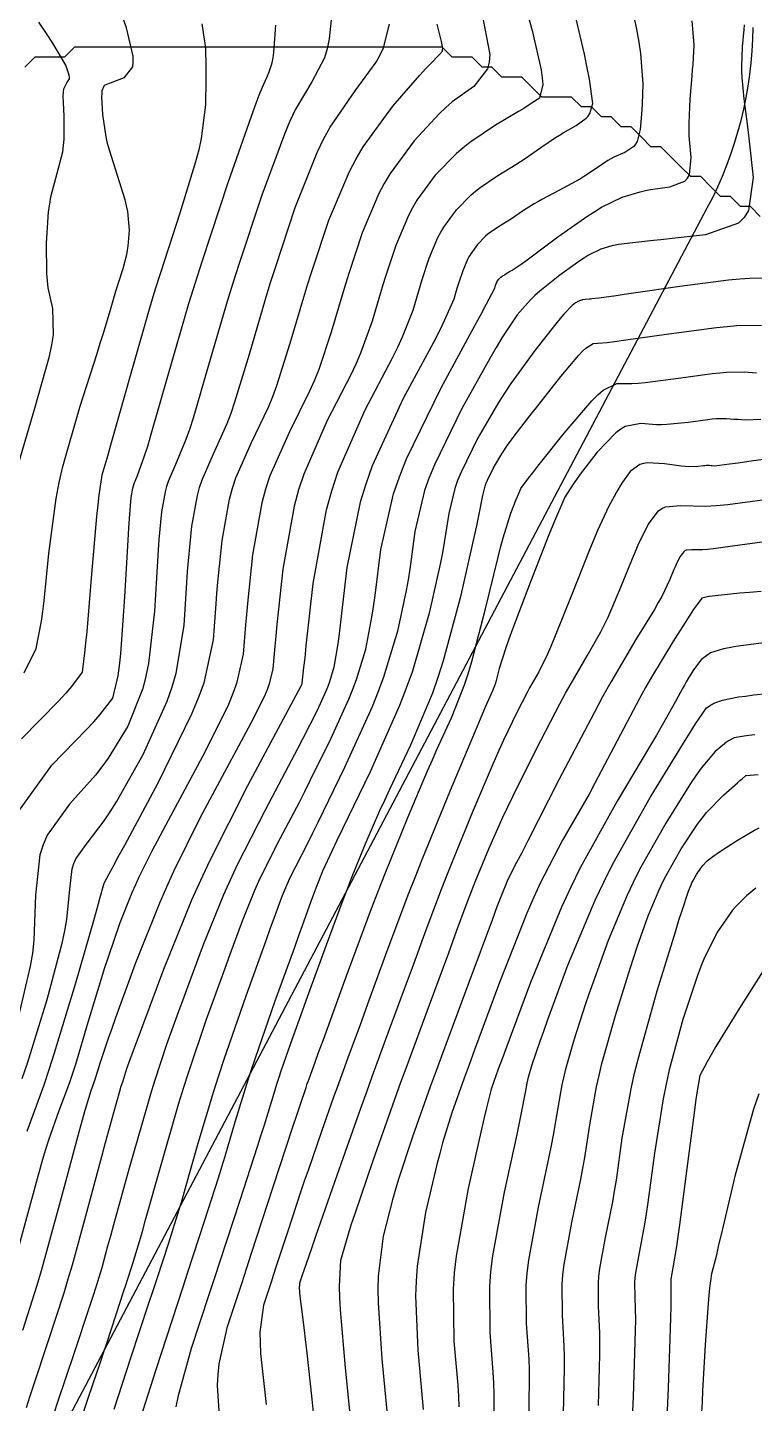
# Model space of a CAD drawing. Header units: metres. Extents: x 837117 to 838479, y 1189012 to 1191015.
# Drawn here: x 838092.2 to 838165.3, y 1190327.7 to 1190466 of the extents above; entities that cross this region are included whole.
import ezdxf

# ---------------------------------------------------------------- set-up
doc = ezdxf.new("R2010")
doc.units = ezdxf.units.M
doc.header["$LTSCALE"] = 0.3
for name, color, linetype in [('COTAS 10', 1, 'Continuous'), ('COTAS INT', 252, 'Continuous'), ('DRENAJE', 5, 'Continuous'), ('VIA1', 50, 'Continuous')]:
    doc.layers.add(name, color=color, linetype=linetype)

msp = doc.modelspace()

# ---------------------------------------------------------------- linework, layer by layer
at = {"layer": 'COTAS 10'}
for points in [[(838152.19, 1190471.56), (838153.44, 1190465.81), (838153.67, 1190464.53), (838153.85, 1190463.37), (838154.09, 1190460.32), (838153.99, 1190458.28), (838153.96, 1190457.77), (838153.93, 1190457.28), (838153.81, 1190455.72), (838153.5, 1190454.52), (838153.35, 1190454.25), (838153.16, 1190454.02), (838152.26, 1190453.43), (838151.17, 1190452.95), (838150.86, 1190452.79), (838150.56, 1190452.61), (838149.47, 1190451.88), (838148.22, 1190451.03), (838147.81, 1190450.79), (838147.38, 1190450.54), (838145.61, 1190449.6), (838143.9, 1190448.7), (838143.5, 1190448.48), (838143.13, 1190448.27), (838142.08, 1190447.59), (838141.21, 1190446.99), (838140.96, 1190446.82), (838140.7, 1190446.66), (838139.72, 1190446.06), (838138.75, 1190445.41), (838138.5, 1190445.21), (838138.26, 1190445), (838137.45, 1190444.17), (838136.76, 1190443.23), (838136.59, 1190442.95), (838136.44, 1190442.66), (838135.96, 1190441.52), (838135.57, 1190440.36), (838135.47, 1190440.05), (838135.38, 1190439.74), (838135.07, 1190438.68), (838134.11, 1190436.51), (838133.61, 1190435.51), (838133.01, 1190434.34), (838129.97, 1190428.68), (838126.85, 1190421.94), (838126.2, 1190420.09), (838125.63, 1190418.26), (838124.32, 1190411.7), (838123.68, 1190406.21), (838123.53, 1190405.05), (838123.4, 1190404.04), (838123.01, 1190401.7), (838122.56, 1190400.22), (838122.38, 1190399.75), (838122.19, 1190399.27), (838121.31, 1190397.32), (838119.88, 1190394.51), (838119.35, 1190393.48), (838118.75, 1190392.34), (838116.08, 1190387.32), (838113.25, 1190381.75), (838112.56, 1190380.27), (838111.9, 1190378.81), (838109.85, 1190373.77), (838108.18, 1190369.26), (838107.77, 1190368.15), (838107.39, 1190367.09), (838106.18, 1190363.77), (838104.96, 1190360.06), (838104.56, 1190358.77), (838104.14, 1190357.36), (838102.41, 1190351.32), (838100.84, 1190345.65), (838100.52, 1190344.48), (838100.24, 1190343.48), (838099.65, 1190341.32), (838099.06, 1190339.38), (838098.78, 1190338.52), (838098.46, 1190337.53), (838096.87, 1190332.78), (838095.21, 1190327.8), (838094.84, 1190326.67)], [(838091.29, 1190422.12), (838092.94, 1190427.73), (838094.41, 1190432.94), (838094.64, 1190434.09), (838094.8, 1190435.11), (838094.72, 1190437.73), (838094.27, 1190439.82), (838094.19, 1190440.51), (838094.13, 1190441.25), (838094.09, 1190444.31), (838094.31, 1190447.45), (838094.42, 1190448.23), (838094.54, 1190448.97), (838095.16, 1190451.33), (838095.73, 1190453.5), (838095.82, 1190454.12), (838095.88, 1190454.76), (838095.86, 1190457.12), (838095.78, 1190459.1), (838095.8, 1190459.5), (838095.84, 1190459.82), (838096.15, 1190460.44), (838096.4, 1190460.82), (838096.41, 1190460.99), (838096.38, 1190461.2), (838096.05, 1190462.21), (838094.73, 1190464.42), (838094.09, 1190465.39), (838093.32, 1190466.52)], [(838091.66, 1190360.33), (838092.23, 1190362), (838094.17, 1190368.28), (838095.66, 1190373.93), (838095.94, 1190375.2), (838096.16, 1190376.34), (838096.46, 1190379.38), (838096.68, 1190381.43), (838096.84, 1190381.94), (838097.05, 1190382.43), (838098.18, 1190384.01), (838099.91, 1190386.24), (838100.5, 1190387.14), (838101.13, 1190388.17), (838103.81, 1190392.91), (838106.25, 1190398.28), (838106.74, 1190399.7), (838107.15, 1190401.09), (838107.94, 1190405.87), (838108.21, 1190410.2), (838108.29, 1190411.31), (838108.38, 1190412.37), (838108.72, 1190415.87), (838109.27, 1190418.96), (838109.49, 1190419.76), (838109.74, 1190420.53), (838110.89, 1190423.15), (838112.27, 1190426.19), (838112.66, 1190427.23), (838113.05, 1190428.36), (838114.51, 1190433.15), (838116.13, 1190438.67), (838116.61, 1190440.26), (838117.12, 1190441.87), (838119.12, 1190447.88), (838121.33, 1190453.44), (838121.97, 1190454.76), (838122.64, 1190455.98), (838125.14, 1190459.62), (838127.25, 1190462.49), (838127.66, 1190463.23), (838128, 1190463.94), (838128.58, 1190466.32)], [(838111.55, 1190325.4), (838111.3, 1190329.5), (838111.36, 1190330.59), (838111.47, 1190331.67), (838112.31, 1190335.4), (838113.73, 1190339.74), (838114.21, 1190341.21), (838114.73, 1190342.79), (838116.91, 1190349.45), (838118.89, 1190355.48), (838119.28, 1190356.67), (838119.6, 1190357.65), (838120.2, 1190359.45), (838120.33, 1190359.84), (838120.37, 1190359.94), (838120.4, 1190360.03), (838120.5, 1190360.31), (838121.12, 1190361.99), (838121.47, 1190362.97), (838121.91, 1190364.16), (838124.15, 1190370.31), (838126.79, 1190377.42), (838127.48, 1190379.23), (838128.15, 1190380.95), (838130.43, 1190386.59), (838132.42, 1190391.26), (838132.91, 1190392.39), (838133.37, 1190393.43), (838134.84, 1190396.59), (838136.15, 1190399.9), (838136.52, 1190401.03), (838136.89, 1190402.27), (838138.25, 1190407.54), (838139.48, 1190412.62), (838139.76, 1190413.72), (838140.03, 1190414.7), (838140.81, 1190417.17), (838141.35, 1190418.54), (838141.46, 1190418.83), (838141.56, 1190419.08), (838141.82, 1190419.64), (838142.58, 1190420.68), (838143, 1190421.23), (838143.52, 1190421.89), (838146.16, 1190425.22), (838148.94, 1190428.45), (838149.55, 1190429.05), (838150.1, 1190429.53), (838151.47, 1190430.2), (838152.98, 1190430.19), (838153.6, 1190430.24), (838154.32, 1190430.31), (838157.65, 1190430.75), (838161.05, 1190431.2), (838161.81, 1190431.28), (838162.48, 1190431.34), (838164.25, 1190431.37), (838165.5, 1190431.27)], [(838165.96, 1190409.31), (838164.81, 1190409.21), (838163.82, 1190409.12), (838161.66, 1190408.91), (838160.76, 1190408.79), (838160.57, 1190408.76), (838160.4, 1190408.72), (838160.02, 1190408.61), (838159.44, 1190407.86), (838159.15, 1190407.44), (838158.8, 1190406.92), (838157.08, 1190404.23), (838154.95, 1190400.69), (838154.35, 1190399.63), (838153.74, 1190398.53), (838151.5, 1190394.29), (838149.26, 1190390.04), (838148.66, 1190388.94), (838148.07, 1190387.87), (838145.99, 1190384.29), (838143.78, 1190380.05), (838143.11, 1190378.57), (838142.41, 1190376.96), (838139.67, 1190370), (838137.16, 1190363.22), (838136.61, 1190361.72), (838136.12, 1190360.38), (838134.86, 1190356.88), (838133.94, 1190353.86), (838133.66, 1190352.82), (838133.37, 1190351.7), (838132.23, 1190346.88), (838131.38, 1190341.48), (838131.27, 1190339.98), (838131.21, 1190338.48), (838131.44, 1190333.05), (838131.89, 1190328.2), (838131.97, 1190327.07)], [(838149.6, 1190327.47), (838149.74, 1190332.57), (838149.75, 1190333.71), (838149.75, 1190334.74), (838149.62, 1190337.47), (838149.6, 1190339.73), (838149.66, 1190340.46), (838149.75, 1190341.23), (838150.32, 1190344.35), (838151.04, 1190347.96), (838151.23, 1190349.03), (838151.41, 1190350.13), (838152.01, 1190354.35), (838152.89, 1190359.32), (838153.25, 1190360.88), (838153.66, 1190362.53), (838155.53, 1190369.17), (838157.35, 1190375.07), (838157.71, 1190376.25), (838158.02, 1190377.24), (838158.65, 1190379.17), (838158.92, 1190379.82), (838159.01, 1190380.01), (838159.1, 1190380.19), (838159.48, 1190380.86), (838159.89, 1190381.48), (838160.01, 1190381.63), (838160.12, 1190381.77), (838160.55, 1190382.21), (838161.26, 1190382.76), (838161.56, 1190382.96), (838161.9, 1190383.19), (838163.49, 1190384.23), (838165.3, 1190385.29), (838165.78, 1190385.54)]]:
    msp.add_lwpolyline(points, dxfattribs=at)
at = {"layer": 'COTAS INT'}
for points in [[(838141.74, 1190470.04), (838142.95, 1190465.69), (838143.85, 1190461.73), (838143.96, 1190460.92), (838144.01, 1190460.25), (838143.67, 1190458.88), (838142.54, 1190458.14), (838142.09, 1190457.86), (838141.58, 1190457.55), (838139.25, 1190456.16), (838136.66, 1190454.42), (838135.99, 1190453.89), (838135.35, 1190453.33), (838133.19, 1190451.13), (838131.36, 1190448.62), (838130.91, 1190447.87), (838130.49, 1190447.09), (838129.22, 1190444.07), (838128.19, 1190440.96), (838127.93, 1190440.13), (838127.68, 1190439.31), (838126.85, 1190436.47), (838125.69, 1190433.25), (838125.23, 1190432.2), (838124.71, 1190431.08), (838122.34, 1190426.47), (838119.98, 1190421.09), (838119.46, 1190419.5), (838119.01, 1190417.86), (838117.88, 1190411.53), (838117.27, 1190405.97), (838117.15, 1190404.8), (838117.05, 1190403.8), (838116.85, 1190401.53), (838116.51, 1190400.03), (838116.32, 1190399.51), (838116.08, 1190398.94), (838114.89, 1190396.51), (838113.17, 1190393.31), (838112.01, 1190391.14), (838109.53, 1190386.51), (838106.87, 1190381.16), (838106.16, 1190379.59), (838105.46, 1190377.98), (838103.02, 1190371.86), (838101.04, 1190366.44), (838100.62, 1190365.28), (838100.27, 1190364.27), (838099.46, 1190361.86), (838099.07, 1190360.55), (838098.97, 1190360.24), (838098.87, 1190359.95), (838098.56, 1190359.09), (838097.95, 1190357.13), (838097.68, 1190356.14), (838097.35, 1190354.96), (838095.78, 1190349.09), (838094.01, 1190342.6), (838093.55, 1190341.02), (838093.12, 1190339.54), (838091.69, 1190335)], [(838092.09, 1190327.27), (838092.44, 1190328.33), (838092.8, 1190329.44), (838094.28, 1190333.89), (838095.86, 1190338.8), (838096.28, 1190340.2), (838096.7, 1190341.62), (838098.17, 1190346.92), (838099.45, 1190351.75), (838099.76, 1190352.88), (838100.04, 1190353.92), (838100.86, 1190356.92), (838101.47, 1190359.06), (838101.62, 1190359.56), (838101.76, 1190360.02), (838102.19, 1190361.34), (838102.99, 1190363.51), (838103.36, 1190364.5), (838103.79, 1190365.68), (838105.89, 1190371.34), (838108.71, 1190378.3), (838109.61, 1190380.28), (838110.55, 1190382.3), (838114.35, 1190389.8), (838119.71, 1190399.8), (838119.78, 1190399.94), (838119.79, 1190399.97), (838119.8, 1190400), (838119.82, 1190400.09), (838119.99, 1190401.66), (838120.1, 1190402.63), (838120.23, 1190403.83), (838120.93, 1190410.09), (838122.26, 1190417.49), (838122.79, 1190419.41), (838123.39, 1190421.28), (838126.16, 1190427.57), (838128.86, 1190432.71), (838129.42, 1190433.86), (838129.9, 1190434.88), (838130.96, 1190437.57), (838131.53, 1190439.53), (838131.7, 1190440.09), (838131.88, 1190440.66), (838132.59, 1190442.8), (838133.47, 1190444.87), (838133.75, 1190445.41), (838134.06, 1190445.93), (838135.32, 1190447.65), (838136.8, 1190449.17), (838137.25, 1190449.55), (838137.71, 1190449.91), (838139.48, 1190451.11), (838141.29, 1190452.21), (838141.76, 1190452.51), (838142.23, 1190452.82), (838143.82, 1190453.92), (838145.29, 1190454.93), (838145.68, 1190455.18), (838146.06, 1190455.41), (838147.37, 1190456.14), (838148.39, 1190456.86), (838148.59, 1190457.09), (838148.75, 1190457.34), (838149.03, 1190458.35), (838148.7, 1190460.8), (838148.47, 1190461.94), (838148.19, 1190463.3), (838146.67, 1190469.89)], [(838123, 1190469.33), (838122.53, 1190464.85), (838122.31, 1190463.84), (838122.05, 1190462.94), (838120.8, 1190460.53), (838119.12, 1190457.72), (838118.58, 1190456.57), (838118.02, 1190455.26), (838115.75, 1190449.15), (838113.43, 1190442.17), (838112.84, 1190440.3), (838112.27, 1190438.46), (838110.4, 1190432.05), (838108.84, 1190426.73), (838108.47, 1190425.57), (838108.12, 1190424.56), (838107.08, 1190422.05), (838106.33, 1190420.35), (838106.17, 1190419.84), (838106.02, 1190419.32), (838105.66, 1190417.32), (838105.41, 1190414.51), (838105.34, 1190413.48), (838105.26, 1190412.34), (838104.96, 1190407.32), (838104.36, 1190402.06), (838104.09, 1190400.77), (838103.78, 1190399.55), (838102.28, 1190395.75), (838100.29, 1190392.53), (838099.67, 1190391.67), (838099.02, 1190390.83), (838096.41, 1190387.92), (838094.18, 1190384.81), (838093.76, 1190383.84), (838093.44, 1190382.83), (838093.01, 1190378.77), (838092.84, 1190374.26), (838092.68, 1190372.95), (838092.47, 1190371.62), (838091.3, 1190366.6)], [(838091.85, 1190401.13), (838093.07, 1190403.58), (838093.6, 1190406.3), (838093.74, 1190407.29), (838093.87, 1190408.37), (838094.33, 1190413.11), (838095.07, 1190418.65), (838095.38, 1190420.24), (838095.74, 1190421.85), (838097.44, 1190427.84), (838099.15, 1190433.11), (838099.51, 1190434.26), (838099.83, 1190435.28), (838100.6, 1190437.84), (838101.07, 1190439.47), (838101.2, 1190439.9), (838101.33, 1190440.32), (838101.8, 1190441.75), (838102.18, 1190443.18), (838102.26, 1190443.6), (838102.32, 1190444.02), (838102.44, 1190445.63), (838102.27, 1190447.49), (838102.15, 1190448.07), (838102.01, 1190448.68), (838101.23, 1190451.12), (838100.42, 1190453.66), (838100.25, 1190454.33), (838100.1, 1190454.99), (838099.76, 1190457.25), (838099.68, 1190459.02), (838099.69, 1190459.37), (838099.71, 1190459.66), (838099.92, 1190460.18), (838100.42, 1190460.38), (838100.63, 1190460.46), (838100.86, 1190460.55), (838101.96, 1190460.97), (838102.78, 1190462.03), (838102.83, 1190462.53), (838102.82, 1190463.12), (838102.15, 1190465.96), (838101.08, 1190469.08)], [(838138.02, 1190466.76), (838138.67, 1190463.28), (838138.61, 1190462.51), (838138.46, 1190461.83), (838137.07, 1190460.07), (838134.9, 1190458.51), (838134.26, 1190457.94), (838133.6, 1190457.32), (838131.07, 1190454.61), (838128.66, 1190451.31), (838128.07, 1190450.32), (838127.52, 1190449.3), (838125.85, 1190445.34), (838124.5, 1190441.26), (838124.16, 1190440.18), (838123.83, 1190439.1), (838122.74, 1190435.36), (838121.48, 1190431.62), (838121.04, 1190430.54), (838120.56, 1190429.45), (838118.53, 1190425.36), (838116.57, 1190420.91), (838116.14, 1190419.58), (838115.76, 1190418.22), (838114.82, 1190412.98), (838114.31, 1190408.1), (838114.2, 1190406.97), (838114.1, 1190405.93), (838113.88, 1190402.98), (838113.22, 1190400.06), (838112.84, 1190399.05), (838112.39, 1190397.94), (838110.07, 1190393.21), (838107.51, 1190388.45), (838106.35, 1190386.28), (838104.7, 1190383.21), (838103.39, 1190380.57), (838103.04, 1190379.8), (838102.69, 1190379), (838101.49, 1190375.98), (838100.29, 1190372.53), (838099.94, 1190371.47), (838099.59, 1190370.36), (838098.27, 1190365.98), (838097, 1190361.76), (838096.68, 1190360.76), (838096.37, 1190359.83), (838095.35, 1190357.08), (838094.31, 1190354.15), (838093.98, 1190353.11), (838093.64, 1190351.98), (838092.28, 1190347.08), (838090.9, 1190342.02)], [(838091.3, 1190387.18), (838094.63, 1190391.83), (838098.13, 1190395.42), (838098.85, 1190396.2), (838099.46, 1190396.89), (838100.76, 1190398.59), (838101.31, 1190400.82), (838101.44, 1190401.84), (838101.57, 1190403.03), (838101.99, 1190408.76), (838102.32, 1190414.47), (838102.39, 1190415.65), (838102.45, 1190416.64), (838102.61, 1190418.76), (838102.78, 1190419.69), (838102.84, 1190419.93), (838102.92, 1190420.16), (838103.26, 1190420.94), (838103.97, 1190422.93), (838104.28, 1190423.92), (838104.63, 1190425.1), (838106.29, 1190430.94), (838108.42, 1190438.25), (838109.07, 1190440.34), (838109.74, 1190442.47), (838112.38, 1190450.42), (838114.71, 1190457.08), (838115.19, 1190458.39), (838115.59, 1190459.47), (838116.46, 1190461.43), (838116.81, 1190462.45), (838116.89, 1190462.93), (838116.96, 1190463.49), (838117.15, 1190466.24)], [(838109.72, 1190466.36), (838110.08, 1190463.94), (838110.11, 1190462.04), (838110.11, 1190461.43), (838110.11, 1190460.8), (838110.08, 1190458.21), (838109.66, 1190454.84), (838109.41, 1190453.7), (838109.1, 1190452.48), (838107.51, 1190447.32), (838105.55, 1190441.33), (838105.01, 1190439.58), (838104.46, 1190437.79), (838102.5, 1190430.99), (838100.88, 1190425.17), (838100.54, 1190423.99), (838100.26, 1190423), (838099.68, 1190420.99), (838099.36, 1190418.99), (838099.25, 1190418.01), (838099.14, 1190416.84), (838098.63, 1190411.04), (838098.14, 1190405.27), (838098.03, 1190404.11), (838097.93, 1190403.13), (838097.68, 1190401.2), (838096.63, 1190399.75), (838096.03, 1190399.07), (838095.31, 1190398.28), (838091.58, 1190394.47)], [(838092.14, 1190355.06), (838093.85, 1190359.7), (838094.37, 1190361.25), (838094.92, 1190362.93), (838097.04, 1190369.96), (838098.85, 1190376.24), (838099.2, 1190377.44), (838099.47, 1190378.42), (838099.91, 1190379.99), (838099.92, 1190380.03), (838099.92, 1190380.05), (838099.93, 1190380.06), (838099.96, 1190380.1), (838100.8, 1190381.65), (838101.32, 1190382.61), (838101.97, 1190383.81), (838105.33, 1190390.07), (838108.73, 1190397), (838109.39, 1190398.62), (838109.94, 1190400.12), (838110.91, 1190404.43), (838111.16, 1190408.07), (838111.24, 1190409.14), (838111.34, 1190410.24), (838111.77, 1190414.43), (838112.52, 1190418.59), (838112.81, 1190419.67), (838113.15, 1190420.72), (838114.71, 1190424.26), (838116.42, 1190427.82), (838116.85, 1190428.89), (838117.26, 1190429.99), (838118.62, 1190434.26), (838119.98, 1190438.89), (838120.39, 1190440.22), (838120.81, 1190441.57), (838122.49, 1190446.61), (838124.56, 1190451.52), (838125.23, 1190452.78), (838125.95, 1190454.01), (838128.94, 1190458.09), (838131.65, 1190461.2), (838132.21, 1190461.82), (838132.67, 1190462.32), (838133.64, 1190463.26), (838133.91, 1190463.6), (838133.94, 1190463.74), (838133.96, 1190463.89), (838133.83, 1190464.57), (838133.4, 1190466.32)], [(838097.2, 1190324.92), (838098.33, 1190328.3), (838099.55, 1190331.94), (838099.86, 1190332.86), (838100.16, 1190333.75), (838101.11, 1190336.63), (838101.89, 1190339), (838102.08, 1190339.57), (838102.25, 1190340.09), (838102.76, 1190341.65), (838103.45, 1190343.97), (838103.74, 1190344.97), (838104.07, 1190346.14), (838105.62, 1190351.65), (838107.42, 1190357.86), (838107.92, 1190359.46), (838108.41, 1190361.01), (838110.17, 1190366.2), (838111.79, 1190370.68), (838112.19, 1190371.79), (838112.57, 1190372.85), (838113.8, 1190376.2), (838115.06, 1190379.28), (838115.46, 1190380.17), (838115.88, 1190381.07), (838117.61, 1190384.47), (838119.53, 1190388.13), (838120.08, 1190389.2), (838120.63, 1190390.29), (838122.69, 1190394.47), (838124.52, 1190398.49), (838124.92, 1190399.49), (838125.28, 1190400.45), (838126.2, 1190403.51), (838126.83, 1190406.71), (838126.99, 1190407.76), (838127.16, 1190408.88), (838127.74, 1190413.51), (838129.01, 1190419.1), (838129.61, 1190420.82), (838130.32, 1190422.62), (838133.79, 1190429.78), (838137.15, 1190435.97), (838137.8, 1190437.17), (838138.32, 1190438.14), (838139.18, 1190439.78), (838139.23, 1190439.96), (838139.25, 1190440.01), (838139.26, 1190440.06), (838139.33, 1190440.25), (838139.41, 1190440.44), (838139.43, 1190440.49), (838139.46, 1190440.54), (838139.58, 1190440.7), (838139.71, 1190440.83), (838139.75, 1190440.87), (838139.79, 1190440.9), (838139.95, 1190441.01), (838140.12, 1190441.11), (838140.16, 1190441.14), (838140.2, 1190441.17), (838140.35, 1190441.26), (838140.52, 1190441.38), (838140.58, 1190441.41), (838140.65, 1190441.45), (838140.94, 1190441.6), (838141.84, 1190442.21), (838142.29, 1190442.54), (838142.84, 1190442.94), (838145.54, 1190444.95), (838148.53, 1190447.06), (838149.25, 1190447.51), (838149.93, 1190447.92), (838152.01, 1190448.92), (838153.82, 1190449.47), (838154.34, 1190449.59), (838154.86, 1190449.7), (838156.78, 1190449.98), (838158.3, 1190450.54), (838158.56, 1190450.83), (838158.76, 1190451.17), (838158.92, 1190452.91), (838158.74, 1190455.09), (838158.72, 1190455.72), (838158.72, 1190456.36), (838158.85, 1190458.78), (838159.04, 1190461.14), (838159.08, 1190461.74), (838159.12, 1190462.31), (838159.22, 1190464.22), (838159.03, 1190466.67)], [(838164.26, 1190466.25), (838164.22, 1190465.8), (838164.08, 1190464.03), (838164, 1190462.09), (838164.01, 1190461.53), (838164.03, 1190460.96), (838164.23, 1190458.83), (838164.55, 1190456.28), (838164.65, 1190455.44), (838164.76, 1190454.56), (838165.18, 1190450.9), (838164.71, 1190447.58), (838164.27, 1190446.9), (838163.68, 1190446.33), (838160.39, 1190445.16), (838156.71, 1190444.74), (838155.88, 1190444.65), (838155.13, 1190444.57), (838153.07, 1190444.36), (838151.64, 1190444.17), (838151.28, 1190444.11), (838150.94, 1190444.03), (838149.85, 1190443.72), (838148.62, 1190443.1), (838148.2, 1190442.84), (838147.73, 1190442.54), (838145.73, 1190441.11), (838143.7, 1190439.48), (838143.22, 1190439.04), (838142.77, 1190438.61), (838141.43, 1190437.12), (838139.89, 1190434.79), (838139.32, 1190433.83), (838138.68, 1190432.73), (838135.84, 1190427.64), (838133.14, 1190422.11), (838132.59, 1190420.74), (838132.12, 1190419.44), (838131.15, 1190415.32), (838130.64, 1190411.55), (838130.46, 1190410.48), (838130.26, 1190409.38), (838129.4, 1190405.32), (838128, 1190400.68), (838127.45, 1190399.23), (838126.84, 1190397.71), (838124.08, 1190391.61), (838121.38, 1190386.08), (838120.81, 1190384.92), (838120.31, 1190383.91), (838119.14, 1190381.61), (838118.51, 1190380.39), (838118.36, 1190380.06), (838118.22, 1190379.74), (838117.76, 1190378.63), (838116.97, 1190376.44), (838116.61, 1190375.44), (838116.18, 1190374.27), (838114.15, 1190368.63), (838111.94, 1190362.24), (838111.4, 1190360.61), (838110.89, 1190359.03), (838109.33, 1190353.8), (838108.05, 1190349.32), (838107.73, 1190348.21), (838107.41, 1190347.15), (838106.36, 1190343.8), (838105.19, 1190340.22), (838104.79, 1190339.01), (838104.36, 1190337.71), (838102.56, 1190332.23), (838100.86, 1190327.07)], [(838167.77, 1190440.78), (838164.85, 1190440.77), (838163.82, 1190440.7), (838162.69, 1190440.59), (838157.78, 1190439.96), (838153.15, 1190439.28), (838152.2, 1190439.14), (838151.39, 1190439.03), (838149.66, 1190438.79), (838148.95, 1190438.71), (838148.8, 1190438.69), (838148.66, 1190438.68), (838148.27, 1190438.64), (838148.02, 1190438.6), (838147.95, 1190438.59), (838147.89, 1190438.58), (838147.69, 1190438.52), (838147.47, 1190438.41), (838147.4, 1190438.36), (838147.31, 1190438.31), (838146.95, 1190438.05), (838146.13, 1190437.17), (838145.76, 1190436.73), (838145.32, 1190436.19), (838143.22, 1190433.52), (838140.8, 1190430.2), (838140.17, 1190429.24), (838139.55, 1190428.28), (838137.44, 1190424.69), (838135.79, 1190421.29), (838135.45, 1190420.45), (838135.16, 1190419.66), (838134.57, 1190417.12), (838134.11, 1190414.22), (838133.92, 1190413.19), (838133.69, 1190412.05), (838132.6, 1190407.12), (838130.9, 1190401.28), (838130.28, 1190399.58), (838129.61, 1190397.83), (838126.65, 1190391.18), (838123.87, 1190385.44), (838123.31, 1190384.27), (838122.83, 1190383.27), (838121.86, 1190381.18), (838121.45, 1190380.15), (838121.32, 1190379.82), (838121.19, 1190379.48), (838120.69, 1190378.12), (838119.81, 1190375.69), (838119.44, 1190374.68), (838119.03, 1190373.52), (838117.08, 1190368.12), (838115.07, 1190362.39), (838114.61, 1190361.02), (838114.2, 1190359.75), (838113.04, 1190355.96), (838112.04, 1190352.5), (838111.71, 1190351.44), (838111.37, 1190350.33), (838109.97, 1190345.96), (838108.29, 1190340.84), (838107.77, 1190339.26), (838107.23, 1190337.61), (838105.08, 1190331.07), (838103.25, 1190325.28)], [(838107.14, 1190327.35), (838107.36, 1190328.47), (838108.69, 1190333.23), (838110.5, 1190338.74), (838111.03, 1190340.34), (838111.56, 1190341.97), (838113.58, 1190348.11), (838115.33, 1190353.51), (838115.7, 1190354.67), (838116.02, 1190355.68), (838116.75, 1190358.11), (838117.29, 1190359.88), (838117.49, 1190360.48), (838117.7, 1190361.11), (838118.64, 1190363.79), (838119.84, 1190367.13), (838120.22, 1190368.18), (838120.63, 1190369.29), (838122.26, 1190373.79), (838123.94, 1190378.3), (838124.36, 1190379.42), (838124.78, 1190380.49), (838126.15, 1190383.88), (838127.62, 1190387.27), (838128.11, 1190388.32), (838128.62, 1190389.44), (838130.74, 1190393.88), (838132.94, 1190399.11), (838133.5, 1190400.7), (838134.03, 1190402.37), (838135.79, 1190408.93), (838137.12, 1190414.72), (838137.38, 1190415.9), (838137.59, 1190416.89), (838137.98, 1190418.93), (838138.2, 1190419.87), (838138.31, 1190420.17), (838138.44, 1190420.48), (838139.05, 1190421.74), (838139.89, 1190423.14), (838140.15, 1190423.55), (838140.43, 1190423.96), (838141.56, 1190425.48), (838142.95, 1190427.27), (838143.4, 1190427.84), (838143.88, 1190428.44), (838145.84, 1190430.9), (838147.64, 1190433.04), (838148.01, 1190433.45), (838148.34, 1190433.76), (838149.08, 1190434.24), (838150.49, 1190434.34), (838151.24, 1190434.43), (838152.14, 1190434.55), (838156.68, 1190435.2), (838161.49, 1190435.84), (838162.56, 1190435.95), (838163.51, 1190436.03), (838166.01, 1190436.07)], [(838165.94, 1190426.6), (838164.36, 1190426.51), (838163.63, 1190426.57), (838163.42, 1190426.58), (838163.22, 1190426.6), (838162.49, 1190426.66), (838161.45, 1190426.64), (838161.06, 1190426.61), (838160.62, 1190426.56), (838158.63, 1190426.3), (838156.5, 1190426.07), (838155.96, 1190426.05), (838155.46, 1190426.04), (838153.86, 1190426.17), (838152.31, 1190425.88), (838151.85, 1190425.6), (838151.36, 1190425.25), (838149.48, 1190423.29), (838147.78, 1190421.08), (838147.4, 1190420.57), (838147.07, 1190420.1), (838146.24, 1190418.77), (838145.38, 1190416.82), (838145.03, 1190415.97), (838144.63, 1190414.98), (838142.77, 1190410.27), (838140.97, 1190405.52), (838140.6, 1190404.51), (838140.29, 1190403.63), (838139.64, 1190401.56), (838139.36, 1190400.47), (838139.28, 1190400.21), (838139.21, 1190399.98), (838138.94, 1190399.3), (838138.12, 1190397.43), (838137.71, 1190396.45), (838137.21, 1190395.26), (838134.71, 1190389.3), (838131.86, 1190382.33), (838131.14, 1190380.52), (838130.45, 1190378.76), (838128.2, 1190372.79), (838126.39, 1190367.82), (838125.97, 1190366.68), (838125.6, 1190365.65), (838124.54, 1190362.79), (838123.62, 1190360.27), (838123.32, 1190359.45), (838123.01, 1190358.58), (838121.75, 1190355.01), (838120.4, 1190351.1), (838120.03, 1190350.02), (838119.66, 1190348.93), (838118.36, 1190345.01), (838117.21, 1190341.48), (838116.93, 1190340.64), (838116.68, 1190339.86), (838115.92, 1190337.56), (838115.57, 1190334.86), (838115.58, 1190333.83), (838115.63, 1190332.69), (838116.18, 1190327.56)], [(838170.29, 1190423.15), (838164.74, 1190422.36), (838163.67, 1190422.21), (838162.79, 1190422.09), (838161.28, 1190421.91), (838161.06, 1190421.93), (838161, 1190421.93), (838160.94, 1190421.94), (838160.73, 1190421.95), (838160.43, 1190421.95), (838160.31, 1190421.94), (838160.18, 1190421.93), (838159.6, 1190421.85), (838158.67, 1190421.83), (838158.33, 1190421.86), (838157.95, 1190421.89), (838156.24, 1190422.14), (838154.53, 1190422.22), (838154.14, 1190422.16), (838153.78, 1190422.05), (838152.81, 1190421.37), (838152.03, 1190420.28), (838151.8, 1190419.91), (838151.57, 1190419.52), (838150.67, 1190417.89), (838149.53, 1190415.43), (838149.14, 1190414.52), (838148.72, 1190413.5), (838146.93, 1190409), (838145.2, 1190404.67), (838144.82, 1190403.76), (838144.48, 1190402.98), (838143.61, 1190401.21), (838142.91, 1190400.02), (838142.69, 1190399.6), (838142.44, 1190399.15), (838141.43, 1190397.21), (838140.07, 1190394.34), (838139.6, 1190393.31), (838139.1, 1190392.18), (838136.99, 1190387.21), (838134.83, 1190381.94), (838134.3, 1190380.62), (838133.8, 1190379.35), (838132.26, 1190375.27), (838130.87, 1190371.48), (838130.47, 1190370.4), (838130.07, 1190369.31), (838128.57, 1190365.27), (838126.83, 1190360.5), (838126.28, 1190358.96), (838125.69, 1190357.32), (838123.31, 1190350.58), (838121.19, 1190344.55), (838120.78, 1190343.36), (838120.44, 1190342.39), (838119.81, 1190340.58), (838119.68, 1190340.17), (838119.65, 1190340.07), (838119.62, 1190339.98), (838119.53, 1190339.72), (838119.52, 1190339.24), (838119.53, 1190339.01), (838119.56, 1190338.74), (838119.72, 1190337.44), (838120.02, 1190335.05), (838120.13, 1190334.11), (838120.25, 1190333.03), (838120.78, 1190328.11), (838121.27, 1190323.43)], [(838124.75, 1190325.58), (838124.17, 1190331.27), (838123.66, 1190337.09), (838123.59, 1190338.34), (838123.56, 1190339.43), (838123.71, 1190342.09), (838124.43, 1190344.61), (838124.75, 1190345.63), (838125.13, 1190346.78), (838126.95, 1190352.09), (838129.14, 1190358.26), (838129.75, 1190359.96), (838130.37, 1190361.65), (838132.61, 1190367.75), (838134.55, 1190372.97), (838134.97, 1190374.12), (838135.35, 1190375.14), (838136.31, 1190377.75), (838137.05, 1190379.69), (838137.29, 1190380.29), (838137.54, 1190380.93), (838138.57, 1190383.43), (838139.98, 1190386.6), (838140.48, 1190387.65), (838141.02, 1190388.77), (838143.35, 1190393.43), (838145.74, 1190398), (838146.31, 1190399.07), (838146.85, 1190400.04), (838148.49, 1190402.83), (838149.86, 1190405.24), (838150.22, 1190405.97), (838150.59, 1190406.73), (838151.85, 1190409.72), (838153.02, 1190412.61), (838153.32, 1190413.32), (838153.61, 1190413.98), (838154.6, 1190416.04), (838155.66, 1190417.41), (838156, 1190417.65), (838156.36, 1190417.82), (838157.84, 1190417.93), (838160.4, 1190417.87), (838161.44, 1190417.94), (838162.62, 1190418.05), (838168.08, 1190418.77)], [(838167.33, 1190414.41), (838163.84, 1190413.95), (838161.15, 1190413.58), (838160.59, 1190413.52), (838160.1, 1190413.48), (838158.99, 1190413.48), (838158.44, 1190413.44), (838158.31, 1190413.37), (838158.18, 1190413.28), (838157.79, 1190412.77), (838157.42, 1190412.01), (838157.31, 1190411.77), (838157.2, 1190411.5), (838156.77, 1190410.43), (838155.97, 1190408.8), (838155.63, 1190408.19), (838155.23, 1190407.5), (838153.37, 1190404.46), (838150.84, 1190400.17), (838150.03, 1190398.71), (838149.17, 1190397.11), (838145.63, 1190390.35), (838142.5, 1190384.23), (838141.89, 1190383.03), (838141.38, 1190382.06), (838140.49, 1190380.35), (838139.79, 1190378.6), (838139.4, 1190377.59), (838138.94, 1190376.35), (838136.56, 1190370), (838133.92, 1190362.86), (838133.29, 1190361.12), (838132.69, 1190359.49), (838130.91, 1190354.48), (838129.53, 1190350.32), (838129.2, 1190349.23), (838128.9, 1190348.16), (838127.97, 1190344.48), (838127.47, 1190340.46), (838127.43, 1190339.16), (838127.44, 1190337.79), (838127.81, 1190332.16), (838128.32, 1190326.89)], [(838166.52, 1190404.17), (838163.42, 1190403.76), (838162.76, 1190403.65), (838162.19, 1190403.54), (838160.87, 1190403.14), (838160.15, 1190402.61), (838159.95, 1190402.42), (838159.76, 1190402.22), (838159.09, 1190401.31), (838158.43, 1190400.21), (838158.25, 1190399.89), (838158.06, 1190399.54), (838157.36, 1190398.23), (838156.03, 1190395.85), (838155.44, 1190394.84), (838154.75, 1190393.68), (838151.48, 1190388.23), (838147.78, 1190381.51), (838146.82, 1190379.56), (838145.89, 1190377.56), (838142.79, 1190370), (838140.4, 1190363.59), (838139.93, 1190362.32), (838139.54, 1190361.27), (838138.81, 1190359.28), (838138.34, 1190357.4), (838138.11, 1190356.42), (838137.84, 1190355.24), (838136.5, 1190349.28), (838135.3, 1190342.5), (838135.11, 1190340.8), (838134.99, 1190339.18), (838135.08, 1190333.93), (838135.46, 1190329.51), (838135.52, 1190328.4), (838135.57, 1190327.34)], [(838139.08, 1190324.82), (838139.11, 1190328.65), (838139.08, 1190329.72), (838139.03, 1190330.81), (838138.71, 1190334.82), (838138.67, 1190339.45), (838138.8, 1190340.94), (838138.98, 1190342.51), (838140.15, 1190348.93), (838141.42, 1190354.72), (838141.67, 1190355.9), (838141.88, 1190356.89), (838142.27, 1190358.93), (838142.44, 1190359.87), (838142.51, 1190360.17), (838142.58, 1190360.48), (838142.94, 1190361.74), (838143.74, 1190364.09), (838144.11, 1190365.1), (838144.53, 1190366.26), (838146.54, 1190371.74), (838149.28, 1190378.26), (838150.15, 1190380.08), (838151.07, 1190381.91), (838154.81, 1190388.58), (838158.15, 1190394.06), (838158.82, 1190395.13), (838159.38, 1190396.01), (838160.48, 1190397.59), (838160.95, 1190397.92), (838161.12, 1190398), (838161.3, 1190398.09), (838162.07, 1190398.38), (838163.69, 1190398.7), (838164.4, 1190398.79), (838165.22, 1190398.9), (838169.15, 1190399.3)], [(838165.33, 1190394.9), (838164.75, 1190394.83), (838164.27, 1190394.77), (838163.25, 1190394.6), (838162.7, 1190394.3), (838162.5, 1190394.16), (838162.28, 1190394), (838161.35, 1190393.22), (838159.94, 1190391.54), (838159.43, 1190390.82), (838158.86, 1190389.98), (838156.37, 1190386.01), (838153.75, 1190381.34), (838153.1, 1190380.06), (838152.49, 1190378.78), (838150.58, 1190374.21), (838149.03, 1190369.92), (838148.64, 1190368.82), (838148.28, 1190367.75), (838147.14, 1190364.21), (838146.27, 1190361.16), (838146.09, 1190360.41), (838145.92, 1190359.69), (838145.52, 1190357.41), (838145.06, 1190354.64), (838144.86, 1190353.61), (838144.63, 1190352.47), (838143.54, 1190347.41), (838142.57, 1190342.08), (838142.42, 1190340.78), (838142.31, 1190339.54), (838142.35, 1190335.7), (838142.6, 1190332.12), (838142.64, 1190331.05), (838142.65, 1190329.95), (838142.58, 1190325.7)], [(838146.09, 1190326.59), (838146.2, 1190331.26), (838146.19, 1190332.38), (838146.17, 1190333.43), (838145.98, 1190336.59), (838145.96, 1190339.64), (838146.04, 1190340.62), (838146.16, 1190341.65), (838146.93, 1190345.88), (838147.83, 1190350.22), (838148.04, 1190351.32), (838148.23, 1190352.39), (838148.76, 1190355.88), (838149.41, 1190359.5), (838149.67, 1190360.64), (838149.96, 1190361.84), (838151.33, 1190366.69), (838152.81, 1190371.41), (838153.18, 1190372.54), (838153.52, 1190373.58), (838154.61, 1190376.69), (838155.71, 1190379.3), (838156.06, 1190380.03), (838156.43, 1190380.76), (838157.92, 1190383.44), (838159.57, 1190385.9), (838160.03, 1190386.5), (838160.49, 1190387.07), (838162.19, 1190388.82), (838163.58, 1190390.05), (838163.84, 1190390.29), (838164.06, 1190390.48), (838164.41, 1190390.78), (838164.43, 1190390.79), (838164.43, 1190390.8), (838164.44, 1190390.8), (838164.45, 1190390.81), (838165.66, 1190390.9)], [(838165.45, 1190379.46), (838164.49, 1190378.7), (838163.41, 1190377.63), (838163.09, 1190377.26), (838162.78, 1190376.84), (838161.58, 1190375.07), (838160.29, 1190372.51), (838159.92, 1190371.6), (838159.53, 1190370.6), (838158.08, 1190366.26), (838156.73, 1190361.22), (838156.42, 1190359.77), (838156.12, 1190358.31), (838155.25, 1190352.83), (838154.58, 1190347.88), (838154.41, 1190346.75), (838154.25, 1190345.71), (838153.71, 1190342.83), (838153.34, 1190340.8), (838153.28, 1190340.3), (838153.24, 1190339.83), (838153.26, 1190338.36), (838153.32, 1190336.04), (838153.31, 1190335.04), (838153.28, 1190333.87), (838153.1, 1190328.36), (838152.83, 1190322.47)], [(838166.59, 1190371.81), (838163.95, 1190367.67), (838161.43, 1190363.55), (838160.94, 1190362.73), (838160.53, 1190362.03), (838159.8, 1190360.65), (838159.51, 1190358.91), (838159.38, 1190357.99), (838159.22, 1190356.88), (838158.5, 1190351.3), (838157.76, 1190345.63), (838157.59, 1190344.46), (838157.45, 1190343.46), (838157.1, 1190341.3), (838156.93, 1190340.37), (838156.9, 1190340.14), (838156.89, 1190339.92), (838156.89, 1190339.24), (838156.89, 1190337.35), (838156.86, 1190336.36), (838156.83, 1190335.18), (838156.61, 1190329.24), (838156.35, 1190323.1)], [(838160.01, 1190326.78), (838160.06, 1190327.83), (838160.12, 1190328.95), (838160.39, 1190333.56), (838160.67, 1190337.73), (838160.74, 1190338.57), (838160.81, 1190339.28), (838161.02, 1190340.73), (838161.5, 1190342.62), (838161.73, 1190343.61), (838162.02, 1190344.8), (838163.42, 1190350.8), (838165.23, 1190357.31), (838165.77, 1190358.83)]]:
    msp.add_lwpolyline(points, dxfattribs=at)
at = {"layer": 'DRENAJE'}
msp.add_polyline3d([(838165.89, 1190447, 0), (838164.89, 1190448, 0), (838163.89, 1190448, 0), (838162.89, 1190449, 0), (838161.89, 1190449, 0), (838160.89, 1190450, 0), (838159.89, 1190451, 0), (838158.89, 1190451, 0), (838157.89, 1190452, 0), (838156.89, 1190453, 0), (838155.89, 1190454, 0), (838154.89, 1190454, 0), (838153.89, 1190455, 0), (838152.9, 1190456, 0), (838151.9, 1190456, 0), (838150.9, 1190457, 0), (838149.9, 1190457, 0), (838148.9, 1190458, 0), (838147.9, 1190458, 0), (838146.9, 1190459, 0), (838145.9, 1190459, 0), (838144.9, 1190459, 0), (838143.9, 1190459, 0), (838142.9, 1190460, 0), (838141.9, 1190461, 0), (838140.9, 1190461, 0), (838139.9, 1190461, 0), (838138.9, 1190462, 0), (838137.9, 1190462, 0), (838136.9, 1190463, 0), (838135.9, 1190463, 0), (838134.9, 1190463, 0), (838133.9, 1190464, 0), (838132.9, 1190464, 0), (838131.9, 1190464, 0), (838130.9, 1190464, 0), (838129.9, 1190464, 0), (838128.9, 1190464, 0), (838127.9, 1190464, 0), (838126.9, 1190464, 0), (838125.9, 1190464, 0), (838124.9, 1190464, 0), (838123.9, 1190464, 0), (838122.91, 1190464, 0), (838121.91, 1190464, 0), (838120.91, 1190464, 0), (838119.91, 1190464, 0), (838118.91, 1190464, 0), (838117.91, 1190464, 0), (838116.91, 1190464, 0), (838115.91, 1190464, 0), (838114.91, 1190464, 0), (838113.91, 1190464, 0), (838112.91, 1190464, 0), (838111.91, 1190464, 0), (838110.91, 1190464, 0), (838109.91, 1190464, 0), (838108.91, 1190464, 0), (838107.91, 1190464, 0), (838106.91, 1190464, 0), (838105.91, 1190464, 0), (838104.91, 1190464, 0), (838103.91, 1190464, 0), (838102.91, 1190464, 0), (838101.91, 1190464, 0), (838100.91, 1190464, 0), (838099.91, 1190464, 0), (838098.91, 1190464, 0), (838097.91, 1190464, 0), (838096.91, 1190464, 0), (838095.91, 1190463, 0), (838094.91, 1190463, 0), (838093.92, 1190463, 0), (838092.92, 1190463, 0), (838091.92, 1190462, 0)], dxfattribs=at)
at = {"layer": 'VIA1'}
msp.add_line((838092.2, 1190318.42), (838160.56, 1190447.85), dxfattribs=at)
msp.add_arc((838125.19, 1190466.53), 40, 332.1578, 359.2216, dxfattribs=at)

doc.saveas('drawing.dxf')
